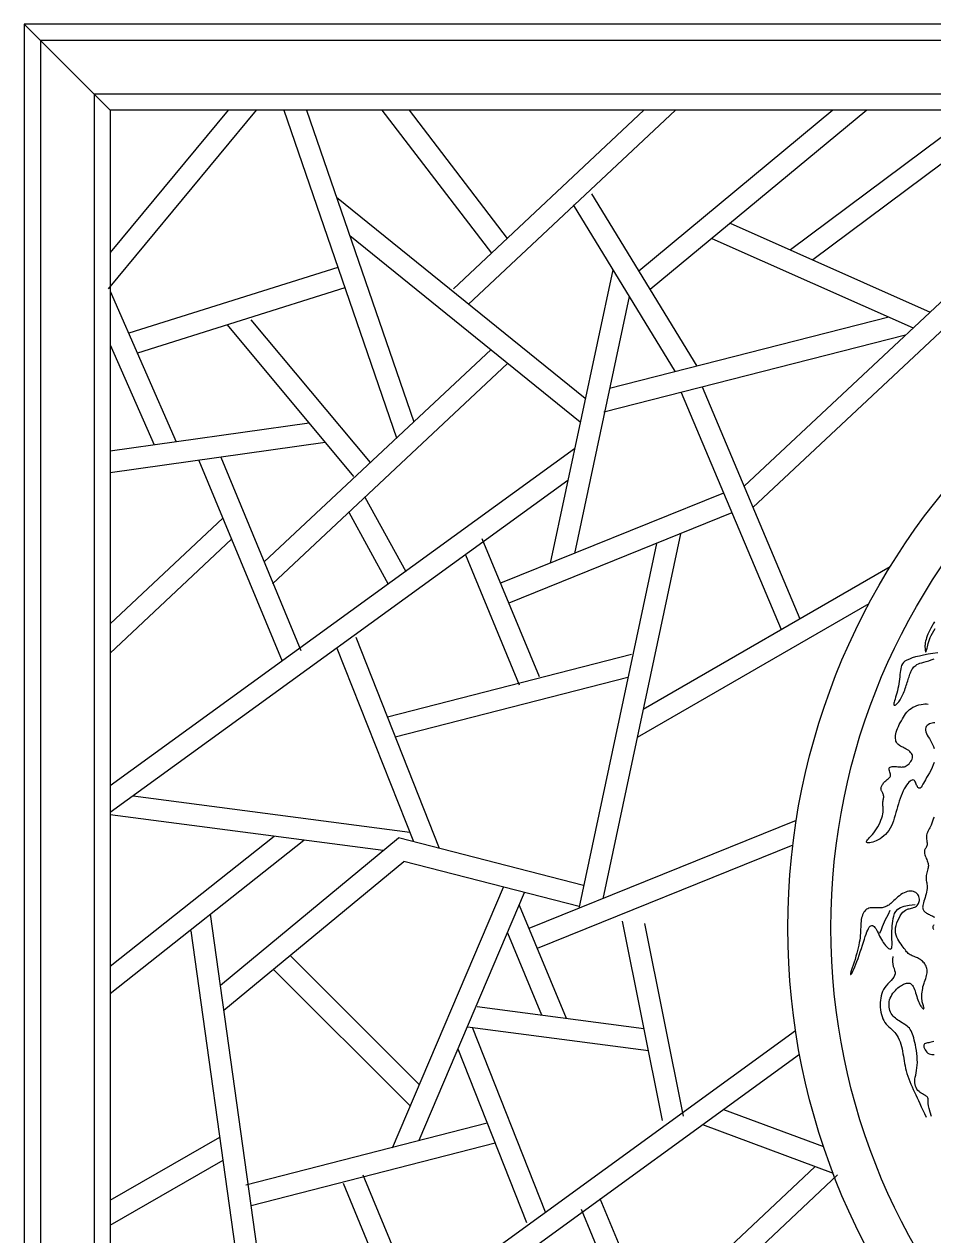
# Model space of a CAD drawing. Extents: x 2475 to 5335, y 627 to 2827.
# Drawn here: x 2555 to 3401, y 1701 to 2827 of the extents above; entities that cross this region are included whole.
import ezdxf

# ---------------------------------------------------------------- set-up
doc = ezdxf.new("R2010")
doc.units = 0
doc.header["$MEASUREMENT"] = 0
for name, color, linetype in [('3', 3, 'CONTINUOUS'), ('4', 4, 'CONTINUOUS'), ('7', 7, 'CONTINUOUS')]:
    doc.layers.add(name, color=color, linetype=linetype)

msp = doc.modelspace()

# ---------------------------------------------------------------- linework, layer by layer
at = {"layer": '3', "linetype": 'ByBlock'}
for p, q in [((2770.4, 2747.4), (2632.9, 2581.3)), ((2744.4, 2747.4), (2634.9, 2615.1)), ((2796.2, 2747.4), (2901.1, 2442.8)), ((2817.3, 2747.4), (2917.1, 2457.8)), ((2887.5, 2747.4), (2989.3, 2614.5)), ((2912.7, 2747.4), (3004, 2628.3)), ((3131.1, 2747.4), (2953.9, 2581.3)), ((3160.4, 2747.4), (2967.6, 2566.8)), ((3306.8, 2747.4), (3126.2, 2598)), ((3338.2, 2747.4), (3136.7, 2580.8)), ((3435.8, 2743.5), (3267.2, 2617.7)), ((3450.1, 2729.2), (3288.2, 2608.3)), ((3082.3, 2669.8), (3180.3, 2509.6)), ((3076.5, 2479.4), (2845.2, 2666.4)), ((3065.2, 2659.4), (3160, 2504.4)), ((3512, 2667.4), (3224.1, 2397.9)), ((3526.2, 2653.2), (3232.4, 2378.3)), ((3211.3, 2642.5), (3397.2, 2559.9)), ((3071.8, 2457.4), (2857.5, 2630.7)), ((3194.1, 2628.2), (3381.4, 2545.1)), ((2846.5, 2601.3), (2652, 2540.2)), ((3102, 2599.2), (3044, 2326.5)), ((2634.9, 2579.4), (2696.1, 2439.2)), ((2853, 2582.3), (2660.1, 2521.7)), ((3117.2, 2574.4), (3066.4, 2335.5)), ((2743.6, 2548), (2861.1, 2407.1)), ((2765.7, 2552.6), (2876.4, 2419.9)), ((3358.8, 2555.1), (3099, 2488.8)), ((3374.2, 2538.4), (3093.9, 2466.9)), ((2634.9, 2529.5), (2675.6, 2436.3)), ((2988.9, 2525.2), (2778.1, 2327.5)), ((3004.2, 2512.1), (2785.6, 2307.2)), ((3185.2, 2490.2), (3276.1, 2274.6)), ((3165.7, 2485.1), (3258.7, 2264.6)), ((2819.7, 2456.7), (2634.9, 2430.6)), ((2834.8, 2438.6), (2634.9, 2410.4)), ((3066.6, 2432.6), (2634.9, 2119.3)), ((2717.2, 2422), (2794.7, 2235.3)), ((2737.6, 2424.9), (2812.2, 2245.3)), ((3060.4, 2403.4), (2634.9, 2094.5)), ((3205.1, 2391.5), (2997.6, 2307.7)), ((2871.6, 2387.8), (2909.6, 2318.7)), ((2739.5, 2368.3), (2634.9, 2270)), ((2856.6, 2373.7), (2893.3, 2306.8)), ((3212.9, 2373.1), (3005.3, 2289.3)), ((2747.7, 2348.6), (2634.9, 2242.6)), ((2980.4, 2349.2), (3033.6, 2220.9)), ((3142.6, 2344.7), (3070.5, 2005.5)), ((3165, 2353.8), (3092.9, 2014.5)), ((2965, 2334.2), (3015.1, 2213.3)), ((3359.9, 2323), (3130.3, 2190.5)), ((3340.1, 2288.5), (3124.7, 2164.2)), ((2863.2, 2257.6), (2940.7, 2061.4)), ((2845.6, 2247.5), (2916.8, 2067.5)), ((3119.4, 2241.6), (2892.5, 2183.3)), ((3116.1, 2220.1), (2899.9, 2164.6)), ((2913.4, 2076.1), (2656.1, 2109.9)), ((2888.7, 2059.2), (2634.9, 2092.5)), ((3272.7, 2087.1), (3024.1, 1986.7)), ((2634.9, 1951.9), (2787.3, 2072.5)), ((2634.9, 1926.4), (2814.9, 2068.9)), ((2737.3, 1934), (2903, 2071.1)), ((3075, 2026.7), (2903, 2071.1)), ((3269.5, 2064.2), (3031.8, 1968.3)), ((2740.5, 1910.7), (2907.9, 2049.2)), ((3070.9, 2007.2), (2907.9, 2049.2)), ((2897.4, 1782.9), (3000.5, 2025.3)), ((2922.1, 1790), (3020.1, 2020.2)), ((3015.1, 2008.5), (3058.6, 1903.4)), ((2778.2, 1640.4), (2728.1, 2000.2)), ((3148.2, 1808.2), (3111.1, 1993.7)), ((2759.1, 1632.7), (2710, 1984.6)), ((3004.1, 1982.7), (3035.7, 1906.4)), ((3167.8, 1812.2), (3132, 1991.4)), ((2922.3, 1841.5), (2802.1, 1961.6)), ((2913.9, 1821.7), (2786.6, 1948.8)), ((2976, 1914.3), (3131.1, 1893.9)), ((2966.9, 1895.3), (3135.2, 1873.2)), ((3039.6, 1723.2), (2971.8, 1894.7)), ((2824.9, 1567.4), (3272, 1892)), ((2818.6, 1538.1), (3275.8, 1870)), ((3022.1, 1713.2), (2958.2, 1874.7)), ((3205.1, 1818.6), (3298.1, 1784)), ((2760.8, 1748.5), (2985.3, 1806.2)), ((3185.6, 1804.5), (3306.9, 1759.4)), ((2634.9, 1734.1), (2736.8, 1792.9)), ((2765.8, 1729.2), (2992.7, 1787.4)), ((2634.9, 1711), (2739.8, 1771.5)), ((2920.2, 1636.6), (2870.1, 1757.5)), ((3137.6, 1622.2), (3290.2, 1765.6)), ((3145.7, 1602.4), (3311.1, 1757.9)), ((2904.8, 1621.6), (2851.6, 1749.8)), ((3168, 1548.8), (3090.5, 1735.5)), ((3147.6, 1545.9), (3073, 1725.5))]:
    msp.add_line(p, q, dxfattribs=at)
at = {"layer": '3'}
for points in [[(5239.9, 1227.4), (5239.9, 2812.4), (2569.9, 2812.4), (2569.9, 1227.4)], [(5189.9, 1227.4), (5189.9, 2762.4), (2619.9, 2762.4), (2619.9, 1227.4)], [(3401.1, 2271.8), (3400, 2269.9), (3399, 2268), (3397.9, 2266.1), (3396.9, 2264.2), (3396, 2262.3), (3395.1, 2260.4), (3394.4, 2258.7), (3393.8, 2257), (3393.3, 2255.5), (3392.9, 2254), (3392.6, 2252.7), (3392.5, 2251.5), (3392.4, 2250.4), (3392.3, 2249.4), (3392.3, 2248.4), (3392.4, 2247.6), (3392.4, 2246.8), (3392.5, 2246.2), (3392.6, 2245.6), (3392.6, 2245.1), (3392.7, 2244.6), (3392.8, 2244.3), (3392.9, 2244.1), (3393, 2243.9), (3393.1, 2243.9), (3393.2, 2244), (3393.3, 2244.2), (3393.4, 2244.5), (3393.6, 2245), (3393.8, 2245.6), (3394, 2246.4), (3394.3, 2247.5), (3394.6, 2248.7), (3394.9, 2250.1), (3395.4, 2251.7), (3395.9, 2253.5), (3396.6, 2255.3), (3397.3, 2257.3), (3398.2, 2259.3), (3399.3, 2261.4), (3400.5, 2263.5), (3401.8, 2265.7)], [(3404.3, 2242.9), (3399.6, 2242.3), (3395.2, 2241.7), (3391, 2240.9), (3387.1, 2240.1), (3383.6, 2239.3), (3380.5, 2238.3), (3377.8, 2237.3), (3375.5, 2236.3), (3373.7, 2235.2), (3372.3, 2234), (3371.3, 2232.7), (3370.6, 2231.4), (3370.1, 2229.9), (3369.8, 2228.3), (3369.5, 2226.7), (3369.4, 2224.8), (3369.1, 2222.9), (3368.9, 2220.8), (3368.7, 2218.7), (3368.4, 2216.5), (3368, 2214.2), (3367.6, 2212), (3367.2, 2209.8), (3366.7, 2207.6), (3366.2, 2205.5), (3365.6, 2203.6), (3365, 2201.7), (3364.5, 2200), (3364, 2198.5), (3363.6, 2197.2), (3363.4, 2196.1), (3363.3, 2195.3), (3363.4, 2194.7), (3363.7, 2194.4), (3364, 2194.3), (3364.6, 2194.4), (3365.1, 2194.7), (3365.8, 2195.2), (3366.5, 2195.8), (3367.2, 2196.6), (3367.9, 2197.4), (3368.6, 2198.4), (3369.3, 2199.4), (3369.9, 2200.5), (3370.6, 2201.7), (3371.2, 2203), (3371.8, 2204.3), (3372.4, 2205.6), (3372.9, 2207), (3373.5, 2208.4), (3374, 2209.8), (3374.5, 2211.3), (3374.9, 2212.7), (3375.4, 2214.1), (3375.8, 2215.5), (3376.3, 2216.9), (3376.7, 2218.3), (3377.1, 2219.6), (3377.5, 2220.8), (3377.9, 2222.1), (3378.3, 2223.3), (3378.8, 2224.4), (3379.2, 2225.5), (3379.7, 2226.5), (3380.2, 2227.4), (3380.7, 2228.3), (3381.3, 2229.2), (3382, 2230), (3382.8, 2230.7), (3383.8, 2231.4), (3384.9, 2232.1), (3386.2, 2232.7), (3387.7, 2233.3), (3389.5, 2233.8), (3391.4, 2234.4), (3393.5, 2235), (3395.8, 2235.7), (3398.2, 2236.5), (3400.8, 2237.4)], [(3401, 2141.2), (3400.1, 2138.8), (3399, 2136.3), (3397.7, 2133.8), (3396.4, 2131.4), (3395.1, 2129.1), (3393.9, 2127), (3392.8, 2125), (3391.8, 2123.4), (3391, 2122), (3390.4, 2120.8), (3389.8, 2119.8), (3389.4, 2119), (3389, 2118.3), (3388.6, 2117.8), (3388.2, 2117.5), (3387.8, 2117.3), (3387.4, 2117.2), (3387, 2117.2), (3386.6, 2117.3), (3386.2, 2117.6), (3385.7, 2118), (3385.3, 2118.6), (3385, 2119.3), (3384.6, 2120.1), (3384.2, 2121), (3383.8, 2121.9), (3383.4, 2122.8), (3383, 2123.6), (3382.5, 2124.3), (3381.9, 2124.7), (3381.2, 2124.9), (3380.4, 2124.8), (3379.5, 2124.4), (3378.5, 2123.7), (3377.4, 2122.7), (3376.4, 2121.5), (3375.3, 2120.1), (3374.2, 2118.5), (3373.1, 2116.6), (3372.1, 2114.6), (3371.1, 2112.4), (3370.2, 2110.1), (3369.3, 2107.7), (3368.5, 2105.2), (3367.6, 2102.6), (3366.8, 2100), (3366.1, 2097.3), (3365.3, 2094.7), (3364.6, 2092), (3363.8, 2089.4), (3363, 2086.9), (3362.1, 2084.5), (3361.1, 2082.1), (3360, 2079.9), (3358.7, 2077.9), (3357.3, 2076), (3355.7, 2074.3), (3354.1, 2072.8), (3352.3, 2071.4), (3350.6, 2070.2), (3348.8, 2069.2), (3347, 2068.3), (3345.4, 2067.6), (3343.8, 2067.1), (3342.3, 2066.7), (3341, 2066.5), (3339.9, 2066.4), (3339, 2066.5), (3338.4, 2066.7), (3338.1, 2067.1), (3338, 2067.6), (3338.4, 2068.3), (3339, 2069.2), (3339.8, 2070.2), (3340.9, 2071.4), (3342.1, 2072.7), (3343.4, 2074.2), (3344.7, 2075.8), (3346, 2077.5), (3347.3, 2079.4), (3348.5, 2081.4), (3349.6, 2083.5), (3350.6, 2085.6), (3351.4, 2087.6), (3352.2, 2089.6), (3352.8, 2091.5), (3353.2, 2093.3), (3353.5, 2094.9), (3353.6, 2096.3), (3353.6, 2097.6), (3353.5, 2098.8), (3353.4, 2099.9), (3353.2, 2100.9), (3353.1, 2101.9), (3353.1, 2102.8), (3353.1, 2103.7), (3353.2, 2104.6), (3353.4, 2105.5), (3353.6, 2106.4), (3353.7, 2107.2), (3353.9, 2108), (3354, 2108.8), (3354, 2109.6), (3353.9, 2110.4), (3353.7, 2111.1), (3353.4, 2111.8), (3353.1, 2112.5), (3352.8, 2113.1), (3352.5, 2113.7), (3352.2, 2114.3), (3351.9, 2114.9), (3351.7, 2115.4), (3351.6, 2115.9), (3351.5, 2116.3), (3351.4, 2116.8), (3351.5, 2117.3), (3351.6, 2117.8), (3351.7, 2118.3), (3351.9, 2118.8), (3352.2, 2119.4), (3352.5, 2120.1), (3352.9, 2120.7), (3353.4, 2121.4), (3353.9, 2122.1), (3354.4, 2122.8), (3355.1, 2123.5), (3355.8, 2124.1), (3356.5, 2124.7), (3357.3, 2125.3), (3358, 2125.9), (3358.8, 2126.5), (3359.4, 2127.1), (3359.9, 2127.8), (3360.2, 2128.5), (3360.4, 2129.4), (3360.3, 2130.3), (3360.1, 2131.2), (3359.8, 2132.2), (3359.5, 2133.2), (3359.2, 2134.2), (3359.1, 2135.1), (3359.1, 2135.8), (3359.4, 2136.4), (3360, 2136.9), (3360.8, 2137.2), (3361.9, 2137.3), (3363.1, 2137.4), (3364.4, 2137.4), (3365.8, 2137.3), (3367.1, 2137.2), (3368.4, 2137.1), (3369.5, 2137), (3370.5, 2136.9), (3371.5, 2137), (3372.4, 2137.1), (3373.2, 2137.2), (3374, 2137.5), (3374.8, 2137.9), (3375.7, 2138.5), (3376.6, 2139.2), (3377.5, 2140), (3378.3, 2141), (3379.1, 2142), (3379.8, 2143.1), (3380.3, 2144.2), (3380.7, 2145.3), (3380.8, 2146.4), (3380.7, 2147.5), (3380.3, 2148.6), (3379.8, 2149.6), (3379, 2150.5), (3378.2, 2151.4), (3377.2, 2152.2), (3376.1, 2153), (3375, 2153.6), (3373.9, 2154.2), (3372.8, 2154.7), (3371.7, 2155.2), (3370.7, 2155.7), (3369.7, 2156.2), (3368.7, 2156.8), (3367.9, 2157.4), (3367.1, 2158.1), (3366.4, 2158.9), (3365.9, 2159.9), (3365.4, 2160.9), (3365.1, 2162.1), (3364.9, 2163.4), (3364.9, 2164.7), (3365, 2166.2), (3365.3, 2167.7), (3365.7, 2169.4), (3366.2, 2171.1), (3366.9, 2172.8), (3367.7, 2174.6), (3368.5, 2176.4), (3369.4, 2178.1), (3370.4, 2179.9), (3371.3, 2181.6), (3372.3, 2183.3), (3373.3, 2184.8), (3374.3, 2186.3), (3375.4, 2187.8), (3376.6, 2189.1), (3377.9, 2190.3), (3379.4, 2191.4), (3381, 2192.4), (3382.8, 2193.3), (3384.7, 2194.1), (3386.7, 2194.7), (3388.7, 2195.1), (3390.6, 2195.4), (3392.3, 2195.6), (3393.9, 2195.5), (3395.2, 2195.3)], [(3401.6, 2178), (3400.3, 2178), (3399, 2177.7), (3397.7, 2177.4), (3396.4, 2176.9), (3395.3, 2176.2), (3394.3, 2175.4), (3393.5, 2174.5), (3393, 2173.5), (3392.8, 2172.3), (3392.8, 2171), (3393.2, 2169.6), (3393.7, 2168.1), (3394.5, 2166.6), (3395.4, 2164.9), (3396.4, 2163.3), (3397.4, 2161.5), (3398.4, 2159.7), (3399.4, 2157.9), (3400.2, 2156.1), (3401, 2154.2)], [(3400.8, 2090.3), (3400.3, 2089.4), (3399.9, 2088.5), (3399.6, 2087.6), (3399.3, 2086.6), (3399, 2085.7), (3398.8, 2084.7), (3398.5, 2083.7), (3398, 2082.7), (3397.5, 2081.6), (3396.9, 2080.5), (3396.3, 2079.4), (3395.7, 2078.2), (3395.1, 2077.1), (3394.6, 2075.9), (3394.1, 2074.7), (3393.9, 2073.4), (3393.7, 2072.2), (3393.8, 2070.9), (3393.9, 2069.7), (3394.1, 2068.5), (3394.2, 2067.4), (3394.4, 2066.3), (3394.4, 2065.3), (3394.4, 2064.4), (3394.2, 2063.6), (3393.9, 2062.9), (3393.4, 2062.2), (3393, 2061.6), (3392.6, 2060.9), (3392.2, 2060.2), (3391.9, 2059.5), (3391.8, 2058.6), (3391.8, 2057.7), (3392, 2056.6), (3392.2, 2055.4), (3392.6, 2054.3), (3393.1, 2053.1), (3393.5, 2051.9), (3394, 2050.8), (3394.4, 2049.7), (3394.7, 2048.8), (3395, 2048), (3395.3, 2047.2), (3395.4, 2046.4), (3395.5, 2045.7), (3395.5, 2044.9), (3395.4, 2044.1), (3395.3, 2043.1), (3395, 2042.1), (3394.7, 2041), (3394.4, 2039.8), (3394.1, 2038.5), (3393.8, 2037.3), (3393.6, 2036), (3393.4, 2034.8), (3393.3, 2033.6), (3393.4, 2032.4), (3393.6, 2031.3), (3393.8, 2030.2), (3394, 2029.1), (3394.2, 2027.9), (3394.4, 2026.7), (3394.4, 2025.4), (3394.4, 2024), (3394.2, 2022.4), (3393.8, 2020.7), (3393.4, 2019), (3392.9, 2017.2), (3392.4, 2015.5), (3391.8, 2013.8), (3391.3, 2012.2), (3390.9, 2010.7), (3390.6, 2009.5), (3390.3, 2008.3), (3390.2, 2007.3), (3390.1, 2006.5), (3390.2, 2005.7), (3390.3, 2005), (3390.6, 2004.4), (3390.9, 2003.8), (3391.3, 2003.2), (3391.9, 2002.6), (3392.5, 2002.1), (3393.2, 2001.6), (3393.9, 2001.1), (3394.7, 2000.6), (3395.5, 2000.1), (3396.4, 1999.7), (3397.2, 1999.3), (3398.1, 1998.9), (3399, 1998.5), (3399.8, 1998.1), (3400.5, 1997.6), (3401.1, 1997.2)], [(3398.4, 1812.1), (3397.1, 1816), (3396.2, 1819.3), (3395.7, 1822), (3395.4, 1824.2), (3395.3, 1825.9), (3395.2, 1827.3), (3395.2, 1828.4), (3395, 1829.2), (3394.7, 1829.9), (3394.2, 1830.5), (3393.5, 1831), (3392.7, 1831.5), (3391.9, 1831.9), (3390.9, 1832.4), (3389.9, 1833), (3388.9, 1833.6), (3387.8, 1834.4), (3386.8, 1835.3), (3385.8, 1836.3), (3384.9, 1837.5), (3384.2, 1838.8), (3383.5, 1840.2), (3383.1, 1841.6), (3382.8, 1843.2), (3382.8, 1844.9), (3383, 1846.7), (3383.3, 1848.6), (3383.7, 1850.5), (3384.2, 1852.7), (3384.6, 1854.9), (3384.9, 1857.2), (3385.2, 1859.7), (3385.3, 1862.3), (3385.2, 1865), (3385, 1867.8), (3384.7, 1870.6), (3384.4, 1873.3), (3383.9, 1876), (3383.4, 1878.5), (3382.9, 1880.9), (3382.4, 1883.1), (3381.9, 1885.1), (3381.4, 1887), (3380.8, 1888.6), (3380.2, 1890.2), (3379.5, 1891.6), (3378.7, 1892.8), (3377.8, 1894), (3376.8, 1895), (3375.8, 1895.9), (3374.7, 1896.8), (3373.5, 1897.6), (3372.2, 1898.4), (3371, 1899.2), (3369.7, 1900), (3368.4, 1900.8), (3367.2, 1901.6), (3366, 1902.4), (3364.8, 1903.3), (3363.7, 1904.3), (3362.7, 1905.3), (3361.8, 1906.5), (3361, 1907.7), (3360.3, 1909), (3359.7, 1910.4), (3359.3, 1912), (3359, 1913.6), (3358.9, 1915.2), (3359, 1916.9), (3359.2, 1918.6), (3359.5, 1920.3), (3360.1, 1921.9), (3360.8, 1923.5), (3361.6, 1925.1), (3362.6, 1926.6), (3363.7, 1927.9), (3364.8, 1929.2), (3366, 1930.4), (3367.2, 1931.5), (3368.3, 1932.4), (3369.4, 1933.2), (3370.5, 1933.9), (3371.5, 1934.5), (3372.5, 1934.9), (3373.4, 1935.3), (3374.3, 1935.6), (3375.1, 1935.8), (3375.9, 1935.9), (3376.7, 1935.9), (3377.4, 1935.9), (3378.2, 1935.8), (3378.9, 1935.5), (3379.5, 1935.1), (3380.2, 1934.5), (3380.8, 1933.7), (3381.4, 1932.8), (3382, 1931.6), (3382.5, 1930.2), (3383.1, 1928.7), (3383.6, 1927), (3384.1, 1925.4), (3384.7, 1923.7), (3385.2, 1922.1), (3385.7, 1920.5), (3386.3, 1919), (3386.8, 1917.7), (3387.4, 1916.6), (3387.9, 1915.5), (3388.5, 1914.6), (3389, 1913.8), (3389.4, 1913.2), (3389.9, 1912.7), (3390.3, 1912.3), (3390.6, 1912.1), (3390.9, 1912), (3391.2, 1912.1), (3391.3, 1912.2), (3391.4, 1912.5), (3391.5, 1912.8), (3391.4, 1913.2), (3391.3, 1913.7), (3391.1, 1914.3), (3390.9, 1915), (3390.6, 1915.8), (3390.3, 1916.6), (3390.1, 1917.6), (3389.8, 1918.7), (3389.6, 1919.9), (3389.5, 1921.3), (3389.4, 1922.8), (3389.4, 1924.3), (3389.5, 1926), (3389.6, 1927.6), (3389.9, 1929.3), (3390.2, 1931), (3390.5, 1932.6), (3391, 1934.2), (3391.5, 1935.8), (3392, 1937.3), (3392.6, 1938.8), (3393.1, 1940.2), (3393.6, 1941.6), (3393.9, 1943), (3394.2, 1944.4), (3394.4, 1945.7), (3394.4, 1947), (3394.3, 1948.2), (3394.1, 1949.5), (3393.7, 1950.6), (3393.3, 1951.8), (3392.8, 1952.8), (3392.2, 1953.8), (3391.6, 1954.8), (3390.8, 1955.6), (3390, 1956.4), (3389.2, 1957.1), (3388.3, 1957.8), (3387.4, 1958.4), (3386.4, 1958.9), (3385.4, 1959.4), (3384.4, 1959.8), (3383.4, 1960.2), (3382.3, 1960.6), (3381.3, 1961), (3380.3, 1961.4), (3379.4, 1961.9), (3378.5, 1962.4), (3377.6, 1962.9), (3376.8, 1963.6), (3376, 1964.4), (3375.3, 1965.2), (3374.5, 1966.1), (3373.8, 1967.2), (3373, 1968.3), (3372.1, 1969.5), (3371.2, 1970.8), (3370.2, 1972.2), (3369.1, 1973.7), (3368, 1975.3), (3367, 1977), (3366.2, 1978.8), (3365.5, 1980.7), (3365, 1982.8), (3364.9, 1985), (3365, 1987.3), (3365.5, 1989.6), (3366.2, 1992), (3367.1, 1994.3), (3368.2, 1996.5), (3369.4, 1998.5), (3370.6, 2000.3), (3371.9, 2001.8), (3373.1, 2003), (3374.3, 2003.9), (3375.5, 2004.5), (3376.6, 2004.9), (3377.7, 2005.2), (3378.8, 2005.5), (3379.9, 2005.6), (3380.9, 2005.9), (3381.8, 2006.2), (3382.8, 2006.6), (3383.6, 2007), (3384.4, 2007.6), (3385.2, 2008.3), (3385.8, 2009), (3386.3, 2009.9), (3386.7, 2010.8), (3387, 2011.8), (3387.1, 2012.9), (3387.2, 2014.1), (3387, 2015.2), (3386.7, 2016.4), (3386.3, 2017.4), (3385.7, 2018.4), (3384.9, 2019.3), (3383.9, 2020.1), (3382.8, 2020.7), (3381.6, 2021.1), (3380.3, 2021.4), (3378.9, 2021.5), (3377.4, 2021.4), (3375.9, 2021.1), (3374.4, 2020.7), (3372.9, 2020), (3371.4, 2019.2), (3370, 2018.3), (3368.6, 2017.2), (3367.2, 2016.1), (3365.9, 2015), (3364.7, 2013.8), (3363.5, 2012.8), (3362.4, 2011.8), (3361.4, 2010.9), (3360.5, 2010), (3359.6, 2009.3), (3358.7, 2008.6), (3357.8, 2008.1), (3357, 2007.6), (3356.1, 2007.1), (3355.3, 2006.8), (3354.4, 2006.5), (3353.4, 2006.3), (3352.5, 2006.1), (3351.5, 2006), (3350.5, 2006), (3349.4, 2006), (3348.3, 2006), (3347.2, 2006), (3346, 2006.1), (3344.8, 2006.1), (3343.6, 2006.1), (3342.4, 2006.1), (3341.3, 2005.9), (3340.2, 2005.6), (3339.1, 2005.2), (3338.1, 2004.6), (3337.2, 2003.8), (3336.3, 2002.9), (3335.5, 2001.9), (3334.9, 2000.7), (3334.3, 1999.4), (3333.8, 1998), (3333.4, 1996.6), (3333.1, 1995), (3332.9, 1993.4), (3332.7, 1991.7), (3332.6, 1990), (3332.6, 1988.1), (3332.5, 1986.3), (3332.4, 1984.3), (3332.3, 1982.3), (3332.2, 1980.3), (3332, 1978.1), (3331.7, 1976), (3331.3, 1973.7), (3330.9, 1971.4), (3330.3, 1968.9), (3329.7, 1966.4), (3329, 1963.7), (3328.2, 1960.9), (3327.3, 1958.1), (3326.4, 1955.4), (3325.5, 1952.8), (3324.7, 1950.3), (3324, 1948.2), (3323.5, 1946.4), (3323.1, 1945.1), (3323, 1944.3), (3323.2, 1944), (3323.5, 1944.1), (3324, 1944.7), (3324.6, 1945.7), (3325.4, 1947.2), (3326.2, 1948.9), (3327.2, 1951.1), (3328.1, 1953.5), (3329.1, 1956.2), (3330.1, 1959), (3331.2, 1962), (3332.2, 1965.1), (3333.2, 1968.2), (3334.2, 1971.2), (3335.1, 1974), (3336, 1976.8), (3336.8, 1979.3), (3337.6, 1981.5), (3338.4, 1983.6), (3339.1, 1985.3), (3339.8, 1986.8), (3340.6, 1988), (3341.3, 1988.9), (3342, 1989.4), (3342.8, 1989.6), (3343.5, 1989.5), (3344.3, 1989.1), (3345, 1988.5), (3345.8, 1987.7), (3346.5, 1986.7), (3347.3, 1985.5), (3348, 1984.2), (3348.7, 1982.8), (3349.5, 1981.3), (3350.2, 1979.7), (3351, 1978.2), (3351.8, 1976.6), (3352.7, 1975.1), (3353.6, 1973.6), (3354.6, 1972.2), (3355.6, 1971), (3356.6, 1969.9), (3357.6, 1969), (3358.5, 1968.3), (3359.4, 1967.9), (3360.1, 1967.7), (3360.7, 1967.8), (3361.2, 1968.3), (3361.5, 1969.1), (3361.6, 1970.1), (3361.7, 1971.4), (3361.7, 1972.9), (3361.7, 1974.5), (3361.6, 1976.4), (3361.5, 1978.3), (3361.5, 1980.3), (3361.5, 1982.4), (3361.6, 1984.6), (3361.7, 1986.8), (3361.9, 1989.1), (3362.1, 1991.4), (3362.4, 1993.7), (3362.8, 1996), (3363.3, 1998.3), (3364.1, 2000.6), (3365.2, 2002.7), (3367, 2004.6), (3369.5, 2006.3), (3373, 2007.6), (3377.5, 2008.6), (3383.3, 2009.1)], [(3359.8, 2003.6), (3358, 1999.9), (3356.6, 1997), (3355.4, 1994.7), (3354.5, 1992.6), (3353.6, 1990.6), (3352.6, 1988.4), (3351.5, 1985.6), (3350.2, 1982.2)], [(3400.7, 1990.1), (3400.4, 1989.6), (3400.1, 1989.1), (3399.8, 1988.7), (3399.6, 1988.3), (3399.5, 1988), (3399.5, 1987.6), (3399.6, 1987.2), (3399.9, 1986.8), (3400.2, 1986.3), (3400.7, 1985.8)], [(3362.6, 1960.8), (3362.1, 1958.1), (3362.1, 1955.7), (3362.4, 1953.5), (3362.9, 1951.4), (3363.6, 1949.6), (3364.1, 1947.8), (3364.5, 1946.2), (3364.5, 1944.6), (3364.1, 1943), (3363.3, 1941.5), (3362.2, 1939.9), (3360.8, 1938.4), (3359.4, 1936.8), (3357.9, 1935.2), (3356.4, 1933.5), (3355.1, 1931.8), (3353.9, 1930), (3353, 1928.1), (3352.2, 1926.2), (3351.6, 1924.2), (3351.2, 1922.1), (3350.9, 1920), (3350.7, 1917.9), (3350.7, 1915.7), (3350.8, 1913.5), (3351.1, 1911.3), (3351.4, 1909.1), (3351.9, 1906.9), (3352.5, 1904.9), (3353.2, 1902.9), (3354.1, 1901.1), (3355.1, 1899.4), (3356.2, 1897.9), (3357.5, 1896.5), (3358.8, 1895.2), (3360.2, 1894), (3361.6, 1892.8), (3362.9, 1891.5), (3364.2, 1890.2), (3365.4, 1888.7), (3366.6, 1887.1), (3367.5, 1885.3), (3368.4, 1883.4), (3369.2, 1881.3), (3369.9, 1879.2), (3370.5, 1877.1), (3371.1, 1874.8), (3371.5, 1872.6), (3371.9, 1870.4), (3372.3, 1868.1), (3372.6, 1865.9), (3373, 1863.6), (3373.4, 1861.3), (3373.8, 1859), (3374.3, 1856.7), (3374.9, 1854.3), (3375.6, 1852), (3376.4, 1849.5), (3377.3, 1847.1), (3378.3, 1844.6), (3379.3, 1842.1), (3380.4, 1839.6), (3381.5, 1837.1), (3382.6, 1834.6), (3383.8, 1832), (3385, 1829.4), (3386.2, 1826.8), (3387.5, 1824), (3388.8, 1821.1), (3390.3, 1818), (3391.9, 1814.8), (3393.6, 1811.3)], [(3400.6, 1881.6), (3399.4, 1881.3), (3398.2, 1881), (3397, 1880.8), (3395.8, 1880.6), (3394.7, 1880.4), (3393.7, 1880.2), (3392.8, 1879.9), (3392, 1879.5), (3391.5, 1878.9), (3391.2, 1878.2), (3391.2, 1877.3), (3391.4, 1876.3), (3391.8, 1875.2), (3392.4, 1874.1), (3393.2, 1872.9), (3394.1, 1871.9), (3395.1, 1871), (3396.2, 1870.3), (3397.4, 1869.8), (3398.6, 1869.6), (3399.8, 1869.6), (3401, 1869.7)]]:
    msp.add_lwpolyline(points, dxfattribs=at)
at = {"layer": '4'}
for points in [[(5254.9, 1227.4), (5254.9, 2827.4), (2554.9, 2827.4), (2554.9, 1227.4)], [(5174.9, 1227.4), (5174.9, 2747.4), (2634.9, 2747.4), (2634.9, 1227.4)]]:
    msp.add_lwpolyline(points, dxfattribs=at)
at = {"layer": '7'}
msp.add_line((2634.9, 2747.4), (2554.9, 2827.4), dxfattribs=at)
for radius in [640, 600]:
    msp.add_circle((3904.9, 1987.4), radius, dxfattribs=at)

doc.saveas('drawing.dxf')
